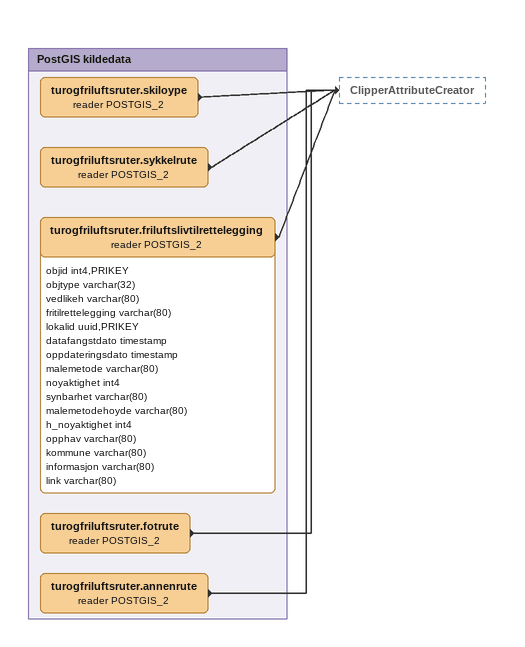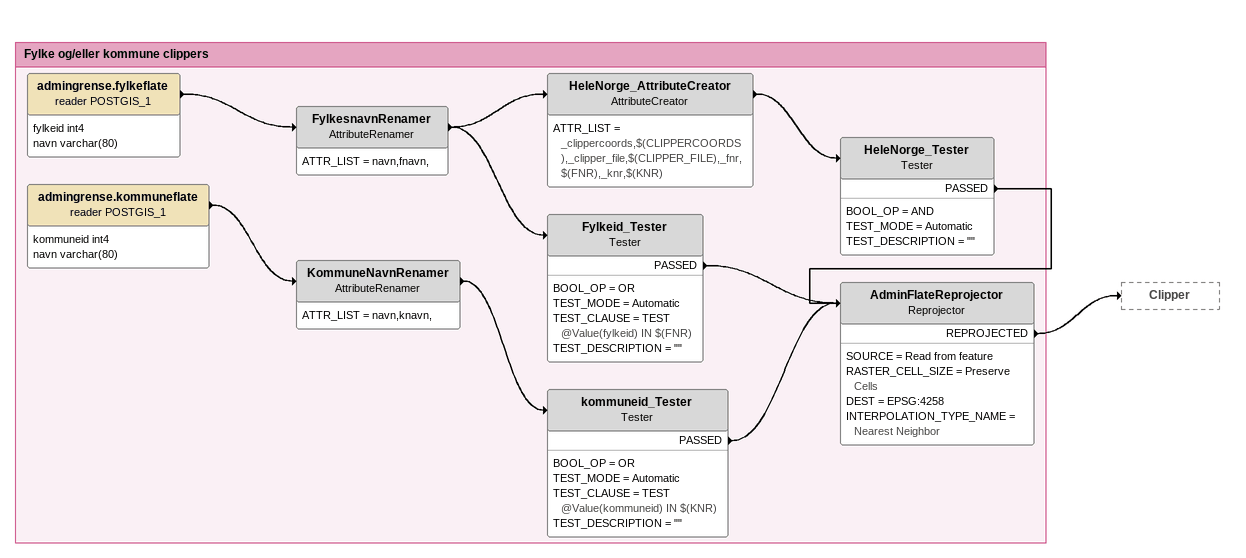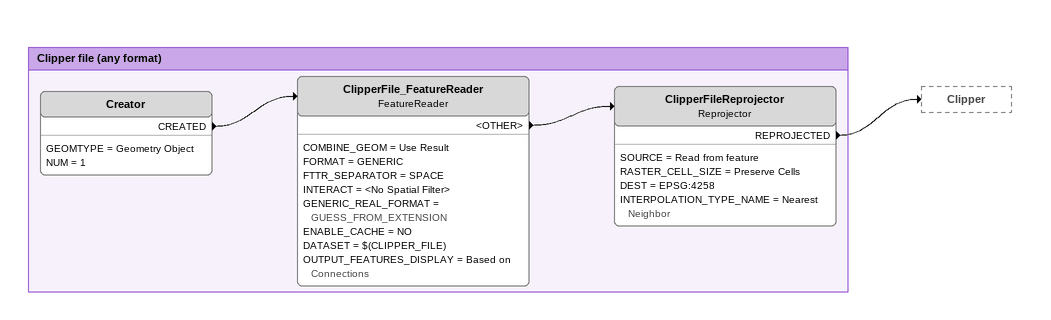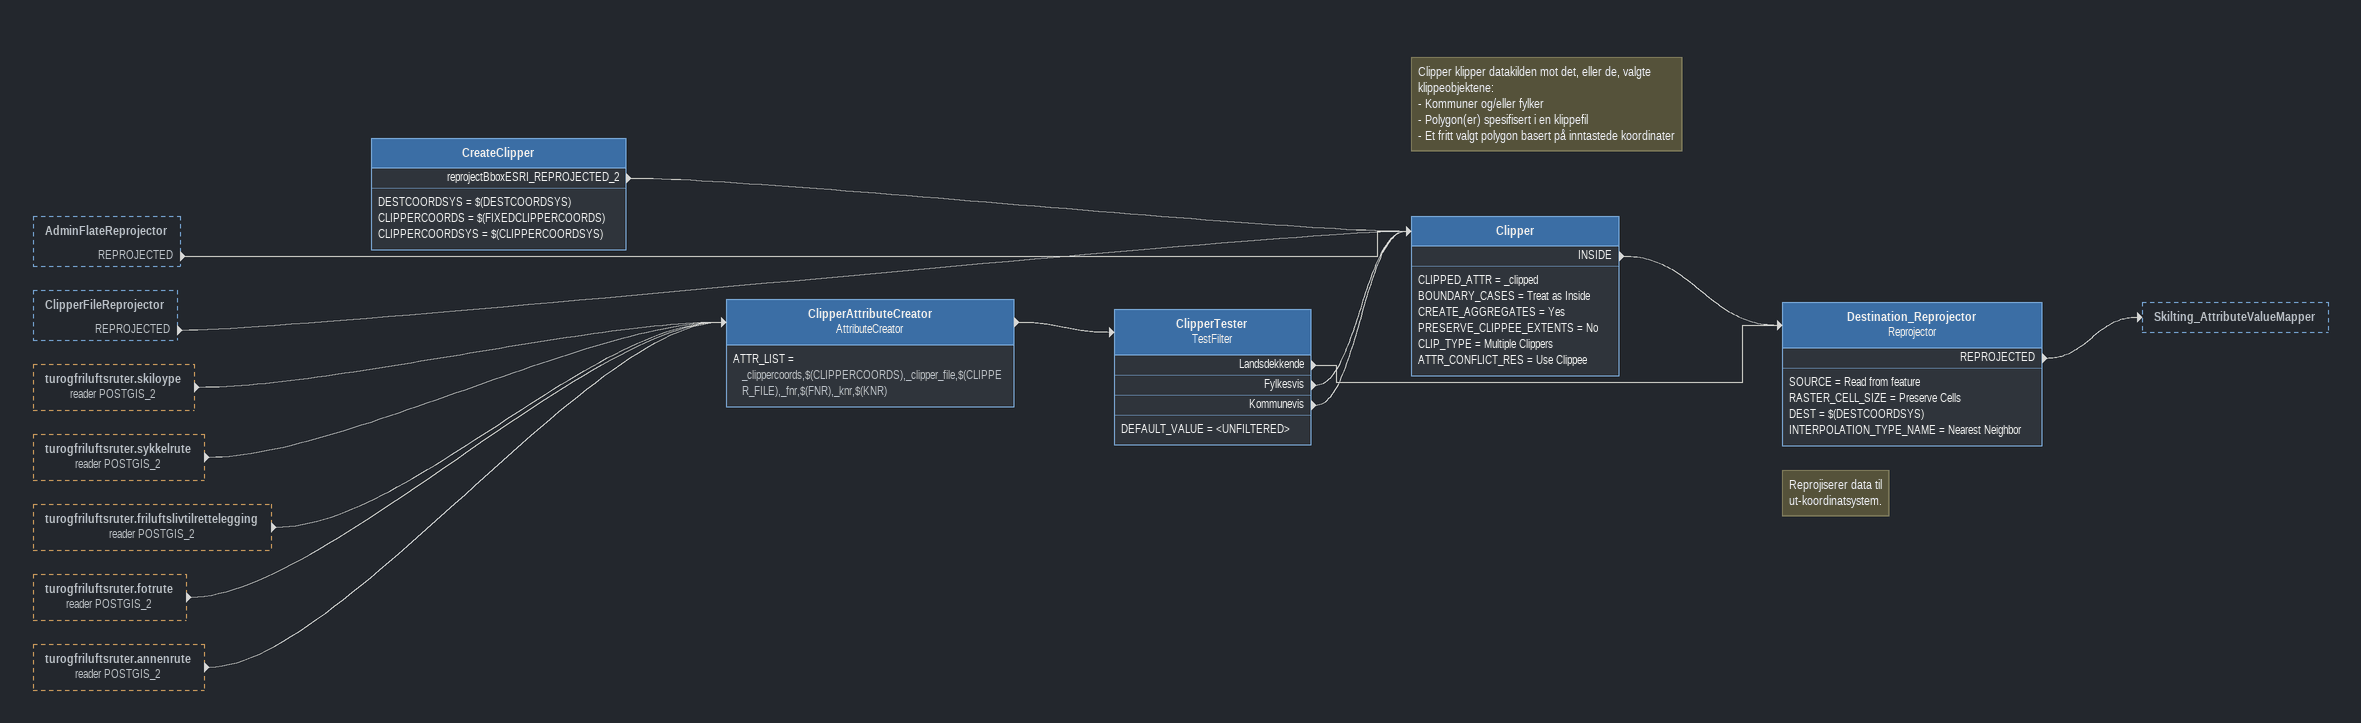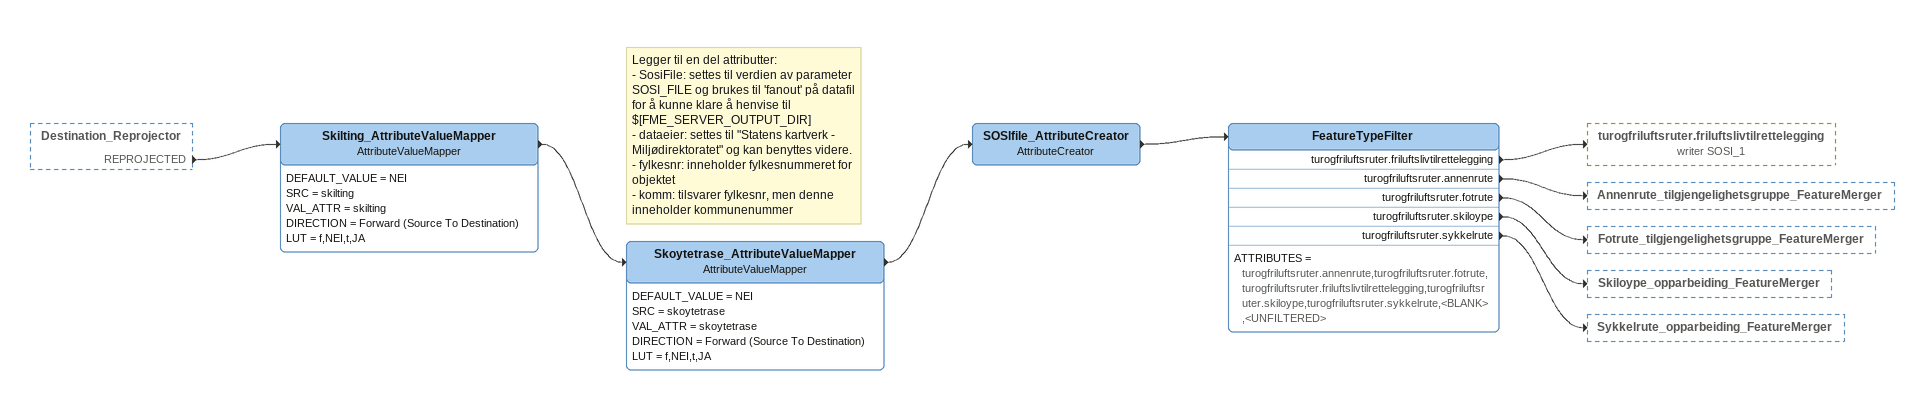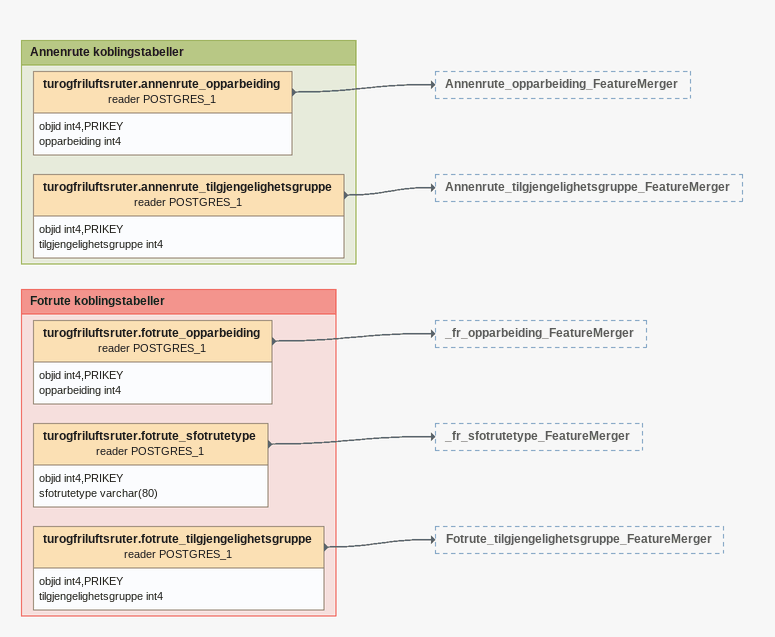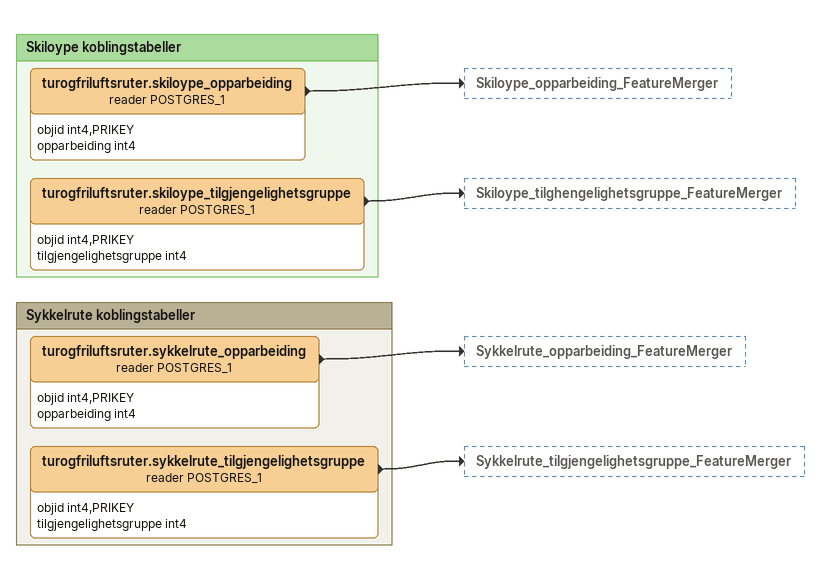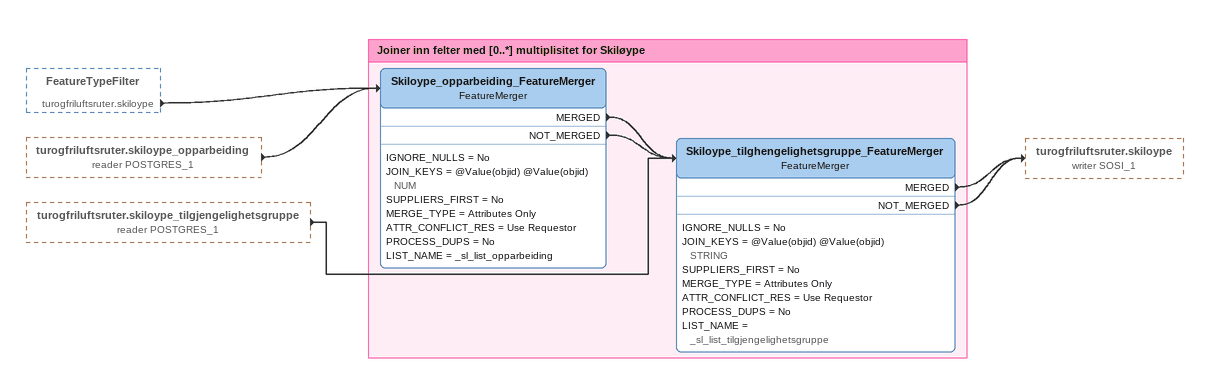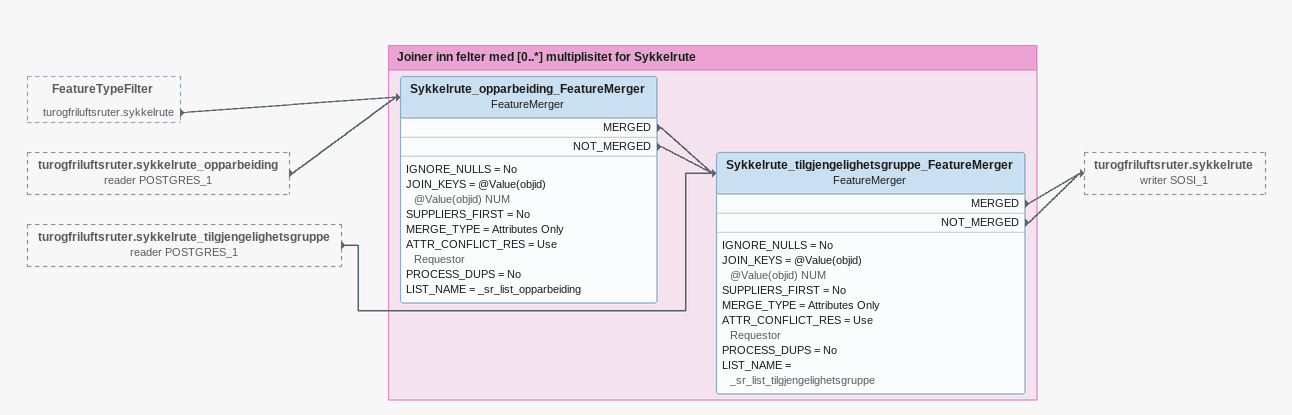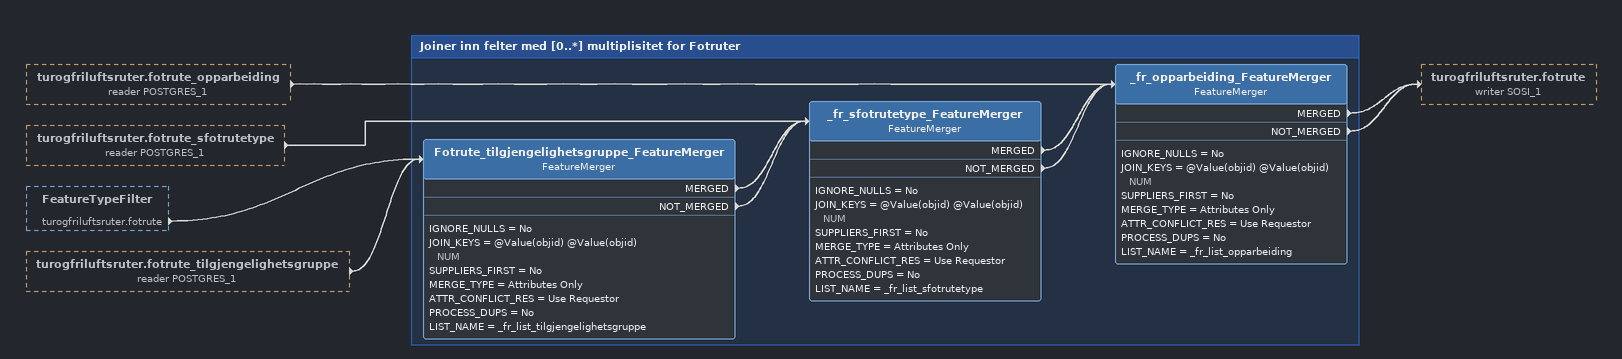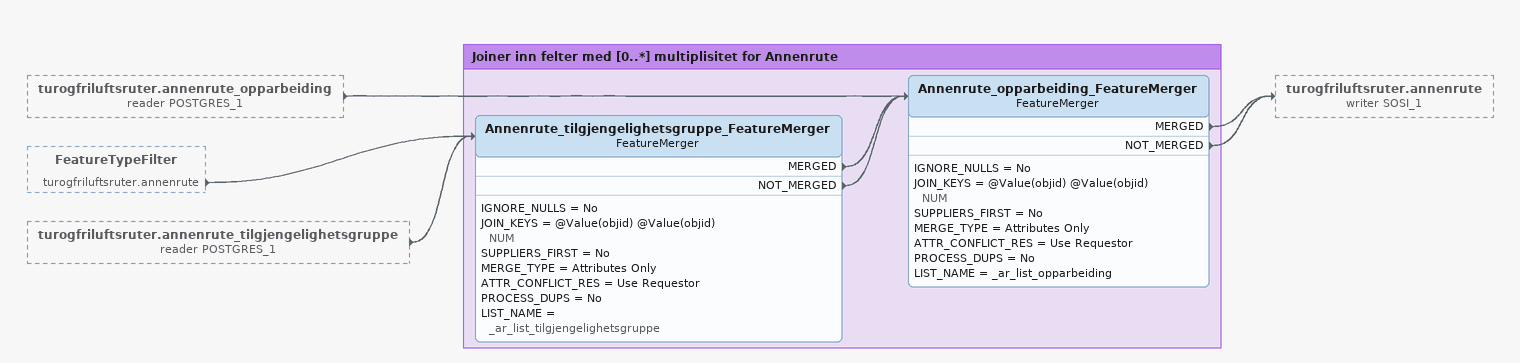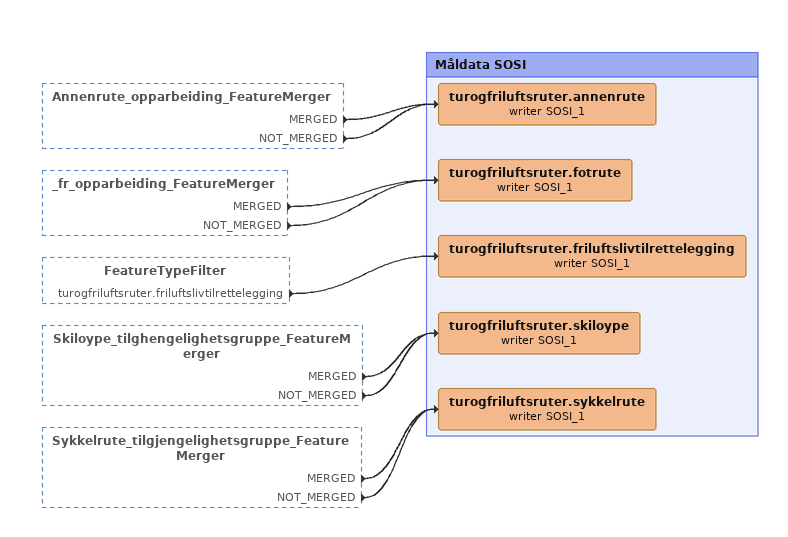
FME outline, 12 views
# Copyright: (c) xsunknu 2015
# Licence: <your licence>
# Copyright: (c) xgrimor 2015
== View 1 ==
Bookmark: PostGIS kildedata
turogfriluftsruter.skiloype (reader POSTGIS_2)
    -> ClipperAttributeCreator
turogfriluftsruter.sykkelrute (reader POSTGIS_2)
    -> ClipperAttributeCreator
turogfriluftsruter.friluftslivtilrettelegging (reader POSTGIS_2)
    attributes: objid int4,PRIKEY, objtype varchar(32), vedlikeh varchar(80), fritilrettelegging varchar(80), lokalid uuid,PRIKEY, datafangstdato timestamp, oppdateringsdato timestamp, malemetode varchar(80), noyaktighet int4, synbarhet varchar(80), malemetodehoyde varchar(80), h_noyaktighet int4, opphav varchar(80), kommune varchar(80), informasjon varchar(80), link varchar(80)
    -> ClipperAttributeCreator
turogfriluftsruter.fotrute (reader POSTGIS_2)
    -> ClipperAttributeCreator
turogfriluftsruter.annenrute (reader POSTGIS_2)
    -> ClipperAttributeCreator

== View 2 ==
Bookmark: Fylke og/eller kommune clippers
admingrense.fylkeflate (reader POSTGIS_1)
    attributes: fylkeid int4, navn varchar(80)
    -> FylkesnavnRenamer
FylkesnavnRenamer: AttributeRenamer
    ATTR_LIST = navn,fnavn,
    -> HeleNorge_AttributeCreator
    -> Fylkeid_Tester
HeleNorge_AttributeCreator: AttributeCreator
    ATTR_LIST = _clippercoords,$(CLIPPERCOORDS),_clipper_file,$(CLIPPER_FILE),_fnr,$(FNR),_knr,$(KNR)
    -> HeleNorge_Tester
HeleNorge_Tester: Tester
    BOOL_OP = AND
    TEST_MODE = Automatic
    TEST_DESCRIPTION = ""
    PASSED -> AdminFlateReprojector
Fylkeid_Tester: Tester
    BOOL_OP = OR
    TEST_MODE = Automatic
    TEST_CLAUSE = TEST @Value(fylkeid) IN $(FNR)
    TEST_DESCRIPTION = ""
    PASSED -> AdminFlateReprojector
admingrense.kommuneflate (reader POSTGIS_1)
    attributes: kommuneid int4, navn varchar(80)
    -> KommuneNavnRenamer
KommuneNavnRenamer: AttributeRenamer
    ATTR_LIST = navn,knavn,
    -> kommuneid_Tester
kommuneid_Tester: Tester
    BOOL_OP = OR
    TEST_MODE = Automatic
    TEST_CLAUSE = TEST @Value(kommuneid) IN $(KNR)
    TEST_DESCRIPTION = ""
    PASSED -> AdminFlateReprojector
AdminFlateReprojector: Reprojector
    SOURCE = Read from feature
    RASTER_CELL_SIZE = Preserve Cells
    DEST = EPSG:4258
    INTERPOLATION_TYPE_NAME = Nearest Neighbor
    REPROJECTED -> Clipper

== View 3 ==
Bookmark: Clipper file (any format)
Creator
    GEOMTYPE = Geometry Object
    NUM = 1
    CREATED -> ClipperFile_FeatureReader
ClipperFile_FeatureReader: FeatureReader
    COMBINE_GEOM = Use Result
    FORMAT = GENERIC
    FTTR_SEPARATOR = SPACE
    INTERACT = <No Spatial Filter>
    GENERIC_REAL_FORMAT = GUESS_FROM_EXTENSION
    ENABLE_CACHE = NO
    DATASET = $(CLIPPER_FILE)
    OUTPUT_FEATURES_DISPLAY = Based on Connections
    <OTHER> -> ClipperFileReprojector
ClipperFileReprojector: Reprojector
    SOURCE = Read from feature
    RASTER_CELL_SIZE = Preserve Cells
    DEST = EPSG:4258
    INTERPOLATION_TYPE_NAME = Nearest Neighbor
    REPROJECTED -> Clipper

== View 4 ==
AdminFlateReprojector [outside]
    REPROJECTED -> Clipper
ClipperFileReprojector [outside]
    REPROJECTED -> Clipper
turogfriluftsruter.skiloype (reader POSTGIS_2) [outside]
    -> ClipperAttributeCreator
turogfriluftsruter.sykkelrute (reader POSTGIS_2) [outside]
    -> ClipperAttributeCreator
turogfriluftsruter.friluftslivtilrettelegging (reader POSTGIS_2) [outside]
    -> ClipperAttributeCreator
turogfriluftsruter.fotrute (reader POSTGIS_2) [outside]
    -> ClipperAttributeCreator
turogfriluftsruter.annenrute (reader POSTGIS_2) [outside]
    -> ClipperAttributeCreator
CreateClipper
    DESTCOORDSYS = $(DESTCOORDSYS)
    CLIPPERCOORDS = $(FIXEDCLIPPERCOORDS)
    CLIPPERCOORDSYS = $(CLIPPERCOORDSYS)
    reprojectBboxESRI_REPROJECTED_2 -> Clipper
ClipperAttributeCreator: AttributeCreator
    ATTR_LIST = _clippercoords,$(CLIPPERCOORDS),_clipper_file,$(CLIPPER_FILE),_fnr,$(FNR),_knr,$(KNR)
    -> ClipperTester
ClipperTester: TestFilter
    DEFAULT_VALUE = <UNFILTERED>
    Landsdekkende -> Destination_Reprojector
    Fylkesvis -> Clipper
    Kommunevis -> Clipper
Note: Clipper klipper datakilden mot det, eller de, valgte klippeobjektene: / - Kommuner og/eller fylker / - Polygon(er) spesifisert i en klippefil / - Et fritt valgt polygon basert på inntastede koordinater
Clipper
    CLIPPED_ATTR = _clipped
    BOUNDARY_CASES = Treat as Inside
    CREATE_AGGREGATES = Yes
    PRESERVE_CLIPPEE_EXTENTS = No
    CLIP_TYPE = Multiple Clippers
    ATTR_CONFLICT_RES = Use Clippee
    INSIDE -> Destination_Reprojector
Note: Reprojiserer data til / ut-koordinatsystem.
Destination_Reprojector: Reprojector
    SOURCE = Read from feature
    RASTER_CELL_SIZE = Preserve Cells
    DEST = $(DESTCOORDSYS)
    INTERPOLATION_TYPE_NAME = Nearest Neighbor
    REPROJECTED -> Skilting_AttributeValueMapper

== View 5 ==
Destination_Reprojector [outside]
    REPROJECTED -> Skilting_AttributeValueMapper
Skilting_AttributeValueMapper: AttributeValueMapper
    DEFAULT_VALUE = NEI
    SRC = skilting
    VAL_ATTR = skilting
    DIRECTION = Forward (Source To Destination)
    LUT = f,NEI,t,JA
    -> Skoytetrase_AttributeValueMapper
Skoytetrase_AttributeValueMapper: AttributeValueMapper
    DEFAULT_VALUE = NEI
    SRC = skoytetrase
    VAL_ATTR = skoytetrase
    DIRECTION = Forward (Source To Destination)
    LUT = f,NEI,t,JA
    -> SOSIfile_AttributeCreator
Note: Legger til en del attributter: / - SosiFile: settes til verdien av parameter SOSI_FILE og brukes til 'fanout' på datafil / for å kunne klare å henvise til $[FME_SERVER_OUTPUT_DIR] / - dataeier: settes til "Statens kartverk - Miljødirektoratet" og kan benyttes videre. / - fylkesnr: inneholder fylkesnummeret for objektet / - komm: tilsvarer fylkesnr, men denne inneholder kommunenummer
SOSIfile_AttributeCreator: AttributeCreator
    -> FeatureTypeFilter
FeatureTypeFilter
    ATTRIBUTES = turogfriluftsruter.annenrute,turogfriluftsruter.fotrute,turogfriluftsruter.friluftslivtilrettelegging,turogfriluftsruter.skiloype,turogfriluftsruter.sykkelrute,<BLANK>,<UNFILTERED>
    turogfriluftsruter.friluftslivtilrettelegging -> turogfriluftsruter.friluftslivtilrettelegging (writer SOSI_1)
    turogfriluftsruter.annenrute -> Annenrute_tilgjengelighetsgruppe_FeatureMerger
    turogfriluftsruter.fotrute -> Fotrute_tilgjengelighetsgruppe_FeatureMerger
    turogfriluftsruter.skiloype -> Skiloype_opparbeiding_FeatureMerger
    turogfriluftsruter.sykkelrute -> Sykkelrute_opparbeiding_FeatureMerger

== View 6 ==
Bookmark: Annenrute koblingstabeller
turogfriluftsruter.annenrute_opparbeiding (reader POSTGRES_1)
    attributes: objid int4,PRIKEY, opparbeiding int4
    -> Annenrute_opparbeiding_FeatureMerger
turogfriluftsruter.annenrute_tilgjengelighetsgruppe (reader POSTGRES_1)
    attributes: objid int4,PRIKEY, tilgjengelighetsgruppe int4
    -> Annenrute_tilgjengelighetsgruppe_FeatureMerger

Bookmark: Fotrute koblingstabeller
turogfriluftsruter.fotrute_opparbeiding (reader POSTGRES_1)
    attributes: objid int4,PRIKEY, opparbeiding int4
    -> _fr_opparbeiding_FeatureMerger
turogfriluftsruter.fotrute_sfotrutetype (reader POSTGRES_1)
    attributes: objid int4,PRIKEY, sfotrutetype varchar(80)
    -> _fr_sfotrutetype_FeatureMerger
turogfriluftsruter.fotrute_tilgjengelighetsgruppe (reader POSTGRES_1)
    attributes: objid int4,PRIKEY, tilgjengelighetsgruppe int4
    -> Fotrute_tilgjengelighetsgruppe_FeatureMerger

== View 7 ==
Bookmark: Skiloype koblingstabeller
turogfriluftsruter.skiloype_opparbeiding (reader POSTGRES_1)
    attributes: objid int4,PRIKEY, opparbeiding int4
    -> Skiloype_opparbeiding_FeatureMerger
turogfriluftsruter.skiloype_tilgjengelighetsgruppe (reader POSTGRES_1)
    attributes: objid int4,PRIKEY, tilgjengelighetsgruppe int4
    -> Skiloype_tilghengelighetsgruppe_FeatureMerger

Bookmark: Sykkelrute koblingstabeller
turogfriluftsruter.sykkelrute_opparbeiding (reader POSTGRES_1)
    attributes: objid int4,PRIKEY, opparbeiding int4
    -> Sykkelrute_opparbeiding_FeatureMerger
turogfriluftsruter.sykkelrute_tilgjengelighetsgruppe (reader POSTGRES_1)
    attributes: objid int4,PRIKEY, tilgjengelighetsgruppe int4
    -> Sykkelrute_tilgjengelighetsgruppe_FeatureMerger

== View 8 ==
FeatureTypeFilter [outside]
    turogfriluftsruter.skiloype -> Skiloype_opparbeiding_FeatureMerger
turogfriluftsruter.skiloype_opparbeiding (reader POSTGRES_1) [outside]
    -> Skiloype_opparbeiding_FeatureMerger
turogfriluftsruter.skiloype_tilgjengelighetsgruppe (reader POSTGRES_1) [outside]
    -> Skiloype_tilghengelighetsgruppe_FeatureMerger

Bookmark: Joiner inn felter med [0..*] multiplisitet for Skiløype
Skiloype_opparbeiding_FeatureMerger: FeatureMerger
    IGNORE_NULLS = No
    JOIN_KEYS = @Value(objid) @Value(objid) NUM
    SUPPLIERS_FIRST = No
    MERGE_TYPE = Attributes Only
    ATTR_CONFLICT_RES = Use Requestor
    PROCESS_DUPS = No
    LIST_NAME = _sl_list_opparbeiding
    MERGED -> Skiloype_tilghengelighetsgruppe_FeatureMerger
    NOT_MERGED -> Skiloype_tilghengelighetsgruppe_FeatureMerger
Skiloype_tilghengelighetsgruppe_FeatureMerger: FeatureMerger
    IGNORE_NULLS = No
    JOIN_KEYS = @Value(objid) @Value(objid) STRING
    SUPPLIERS_FIRST = No
    MERGE_TYPE = Attributes Only
    ATTR_CONFLICT_RES = Use Requestor
    PROCESS_DUPS = No
    LIST_NAME = _sl_list_tilgjengelighetsgruppe
    MERGED -> turogfriluftsruter.skiloype (writer SOSI_1)
    NOT_MERGED -> turogfriluftsruter.skiloype (writer SOSI_1)

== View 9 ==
FeatureTypeFilter [outside]
    turogfriluftsruter.sykkelrute -> Sykkelrute_opparbeiding_FeatureMerger
turogfriluftsruter.sykkelrute_opparbeiding (reader POSTGRES_1) [outside]
    -> Sykkelrute_opparbeiding_FeatureMerger
turogfriluftsruter.sykkelrute_tilgjengelighetsgruppe (reader POSTGRES_1) [outside]
    -> Sykkelrute_tilgjengelighetsgruppe_FeatureMerger

Bookmark: Joiner inn felter med [0..*] multiplisitet for Sykkelrute
Sykkelrute_opparbeiding_FeatureMerger: FeatureMerger
    IGNORE_NULLS = No
    JOIN_KEYS = @Value(objid) @Value(objid) NUM
    SUPPLIERS_FIRST = No
    MERGE_TYPE = Attributes Only
    ATTR_CONFLICT_RES = Use Requestor
    PROCESS_DUPS = No
    LIST_NAME = _sr_list_opparbeiding
    MERGED -> Sykkelrute_tilgjengelighetsgruppe_FeatureMerger
    NOT_MERGED -> Sykkelrute_tilgjengelighetsgruppe_FeatureMerger
Sykkelrute_tilgjengelighetsgruppe_FeatureMerger: FeatureMerger
    IGNORE_NULLS = No
    JOIN_KEYS = @Value(objid) @Value(objid) NUM
    SUPPLIERS_FIRST = No
    MERGE_TYPE = Attributes Only
    ATTR_CONFLICT_RES = Use Requestor
    PROCESS_DUPS = No
    LIST_NAME = _sr_list_tilgjengelighetsgruppe
    MERGED -> turogfriluftsruter.sykkelrute (writer SOSI_1)
    NOT_MERGED -> turogfriluftsruter.sykkelrute (writer SOSI_1)

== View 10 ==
turogfriluftsruter.fotrute_opparbeiding (reader POSTGRES_1) [outside]
    -> _fr_opparbeiding_FeatureMerger
turogfriluftsruter.fotrute_sfotrutetype (reader POSTGRES_1) [outside]
    -> _fr_sfotrutetype_FeatureMerger
FeatureTypeFilter [outside]
    turogfriluftsruter.fotrute -> Fotrute_tilgjengelighetsgruppe_FeatureMerger
turogfriluftsruter.fotrute_tilgjengelighetsgruppe (reader POSTGRES_1) [outside]
    -> Fotrute_tilgjengelighetsgruppe_FeatureMerger

Bookmark: Joiner inn felter med [0..*] multiplisitet for Fotruter
Fotrute_tilgjengelighetsgruppe_FeatureMerger: FeatureMerger
    IGNORE_NULLS = No
    JOIN_KEYS = @Value(objid) @Value(objid) NUM
    SUPPLIERS_FIRST = No
    MERGE_TYPE = Attributes Only
    ATTR_CONFLICT_RES = Use Requestor
    PROCESS_DUPS = No
    LIST_NAME = _fr_list_tilgjengelighetsgruppe
    MERGED -> _fr_sfotrutetype_FeatureMerger
    NOT_MERGED -> _fr_sfotrutetype_FeatureMerger
_fr_sfotrutetype_FeatureMerger: FeatureMerger
    IGNORE_NULLS = No
    JOIN_KEYS = @Value(objid) @Value(objid) NUM
    SUPPLIERS_FIRST = No
    MERGE_TYPE = Attributes Only
    ATTR_CONFLICT_RES = Use Requestor
    PROCESS_DUPS = No
    LIST_NAME = _fr_list_sfotrutetype
    MERGED -> _fr_opparbeiding_FeatureMerger
    NOT_MERGED -> _fr_opparbeiding_FeatureMerger
_fr_opparbeiding_FeatureMerger: FeatureMerger
    IGNORE_NULLS = No
    JOIN_KEYS = @Value(objid) @Value(objid) NUM
    SUPPLIERS_FIRST = No
    MERGE_TYPE = Attributes Only
    ATTR_CONFLICT_RES = Use Requestor
    PROCESS_DUPS = No
    LIST_NAME = _fr_list_opparbeiding
    MERGED -> turogfriluftsruter.fotrute (writer SOSI_1)
    NOT_MERGED -> turogfriluftsruter.fotrute (writer SOSI_1)

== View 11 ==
turogfriluftsruter.annenrute_opparbeiding (reader POSTGRES_1) [outside]
    -> Annenrute_opparbeiding_FeatureMerger
FeatureTypeFilter [outside]
    turogfriluftsruter.annenrute -> Annenrute_tilgjengelighetsgruppe_FeatureMerger
turogfriluftsruter.annenrute_tilgjengelighetsgruppe (reader POSTGRES_1) [outside]
    -> Annenrute_tilgjengelighetsgruppe_FeatureMerger

Bookmark: Joiner inn felter med [0..*] multiplisitet for Annenrute
Annenrute_tilgjengelighetsgruppe_FeatureMerger: FeatureMerger
    IGNORE_NULLS = No
    JOIN_KEYS = @Value(objid) @Value(objid) NUM
    SUPPLIERS_FIRST = No
    MERGE_TYPE = Attributes Only
    ATTR_CONFLICT_RES = Use Requestor
    PROCESS_DUPS = No
    LIST_NAME = _ar_list_tilgjengelighetsgruppe
    MERGED -> Annenrute_opparbeiding_FeatureMerger
    NOT_MERGED -> Annenrute_opparbeiding_FeatureMerger
Annenrute_opparbeiding_FeatureMerger: FeatureMerger
    IGNORE_NULLS = No
    JOIN_KEYS = @Value(objid) @Value(objid) NUM
    SUPPLIERS_FIRST = No
    MERGE_TYPE = Attributes Only
    ATTR_CONFLICT_RES = Use Requestor
    PROCESS_DUPS = No
    LIST_NAME = _ar_list_opparbeiding
    MERGED -> turogfriluftsruter.annenrute (writer SOSI_1)
    NOT_MERGED -> turogfriluftsruter.annenrute (writer SOSI_1)

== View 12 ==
Annenrute_opparbeiding_FeatureMerger [outside]
    MERGED -> turogfriluftsruter.annenrute (writer SOSI_1)
    NOT_MERGED -> turogfriluftsruter.annenrute (writer SOSI_1)
_fr_opparbeiding_FeatureMerger [outside]
    MERGED -> turogfriluftsruter.fotrute (writer SOSI_1)
    NOT_MERGED -> turogfriluftsruter.fotrute (writer SOSI_1)
FeatureTypeFilter [outside]
    turogfriluftsruter.friluftslivtilrettelegging -> turogfriluftsruter.friluftslivtilrettelegging (writer SOSI_1)
Skiloype_tilghengelighetsgruppe_FeatureMerger [outside]
    MERGED -> turogfriluftsruter.skiloype (writer SOSI_1)
    NOT_MERGED -> turogfriluftsruter.skiloype (writer SOSI_1)
Sykkelrute_tilgjengelighetsgruppe_FeatureMerger [outside]
    MERGED -> turogfriluftsruter.sykkelrute (writer SOSI_1)
    NOT_MERGED -> turogfriluftsruter.sykkelrute (writer SOSI_1)

Bookmark: Måldata SOSI
turogfriluftsruter.friluftslivtilrettelegging (writer SOSI_1)
turogfriluftsruter.annenrute (writer SOSI_1)
turogfriluftsruter.fotrute (writer SOSI_1)
turogfriluftsruter.skiloype (writer SOSI_1)
turogfriluftsruter.sykkelrute (writer SOSI_1)
